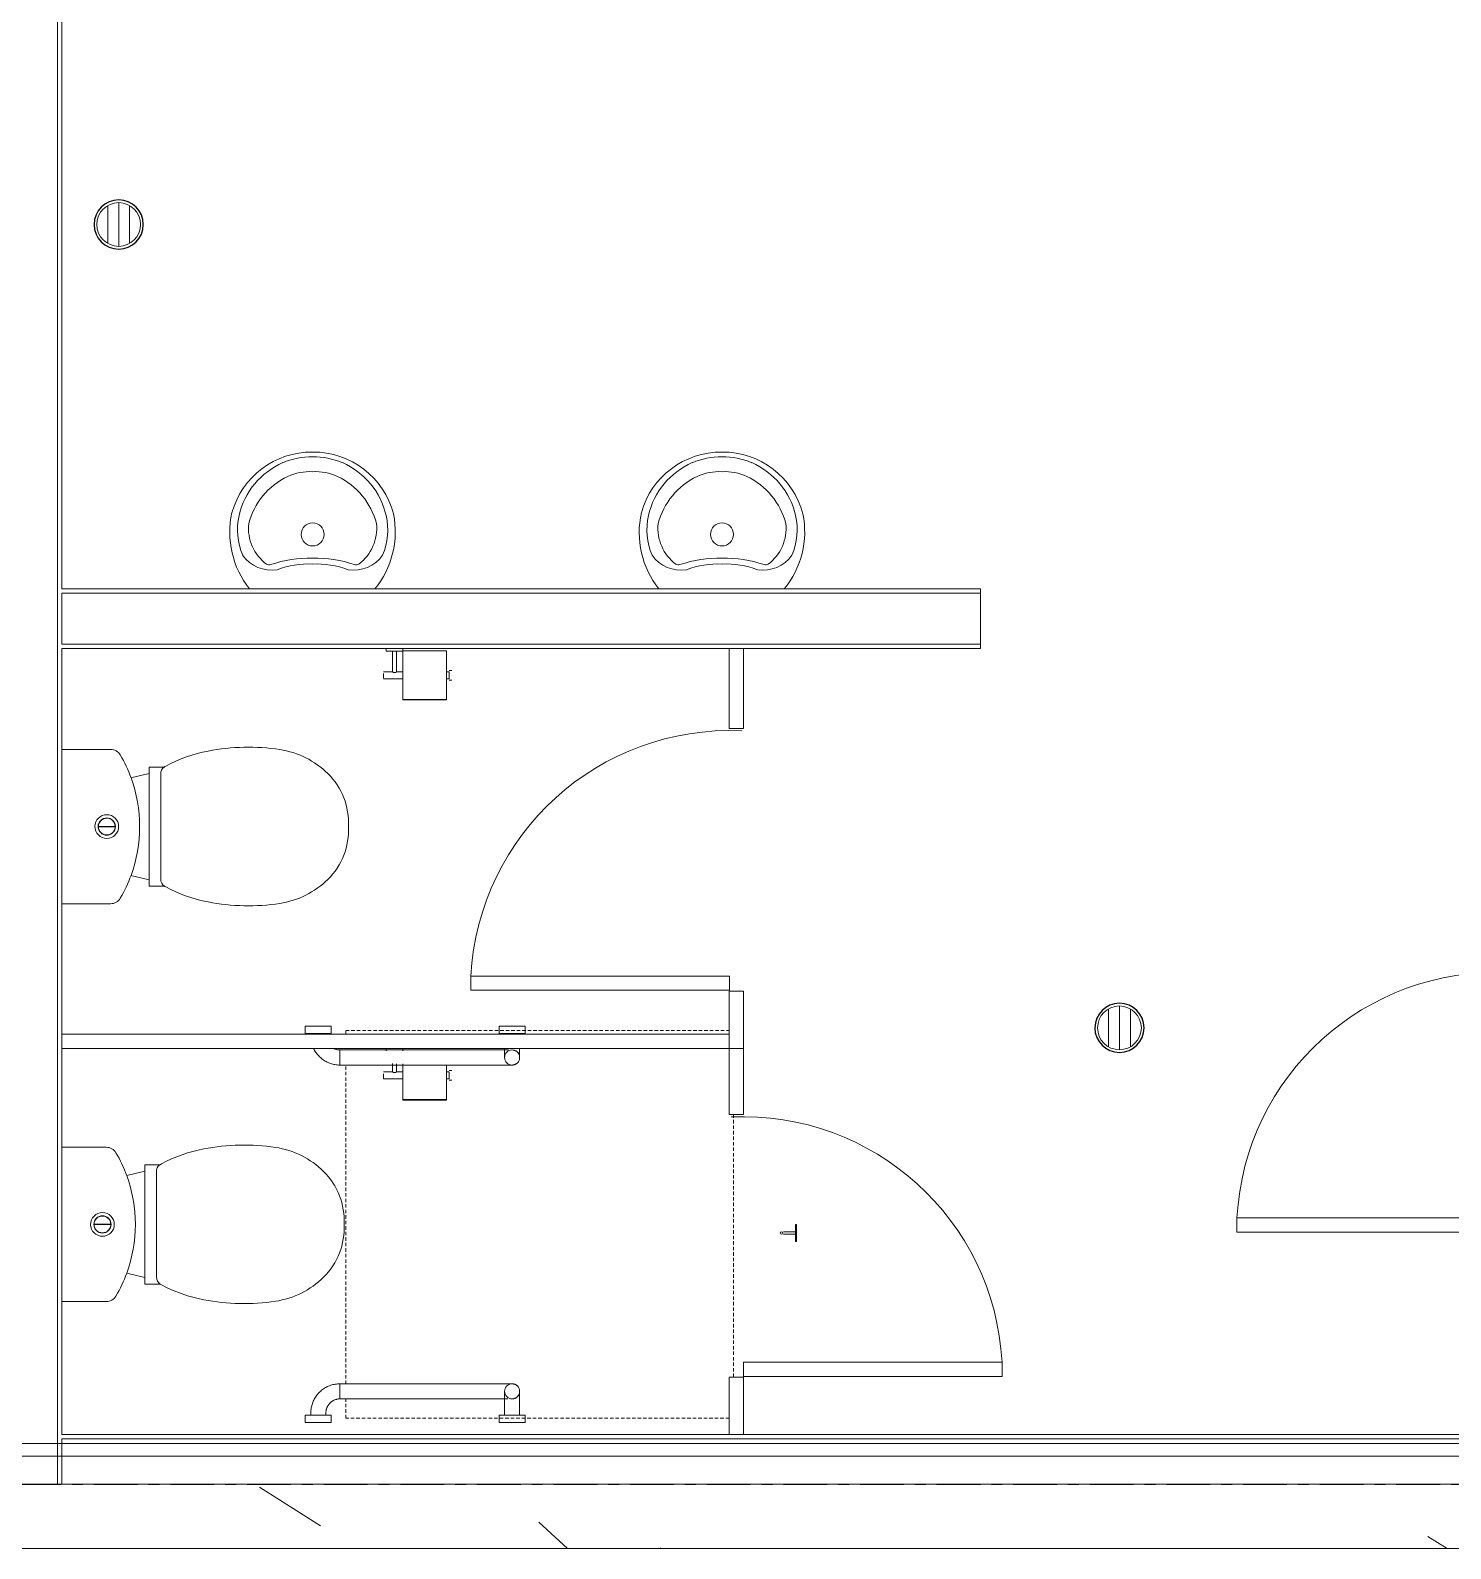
# Model space of a CAD drawing. Header units: millimetres. Extents: x -677815 to 406757, y -145898 to 39000.
# Drawn here: x 251845 to 255141, y -150 to 3375 of the extents above; entities that cross this region are included whole.
import ezdxf

# ---------------------------------------------------------------- set-up
doc = ezdxf.new("R2010")
doc.units = ezdxf.units.MM
doc.header["$LTSCALE"] = 8
doc.linetypes.add('Xref building Toll$0$_SBA Dash - Tight', pattern=[1.6, 1, -0.6])
doc.linetypes.add('Xref building Toll$0$Grid Line', pattern=[22.225, 12.7, -3.175, 3.175, -3.175])
for name, color, linetype, lineweight in [('Xref building Toll$0$A-FLOR', 8, 'Continuous', 25), ('Xref building Toll$0$A-GENM', 8, 'Continuous', 9), ('Xref building Toll$0$A-WALL', 8, 'Continuous', 9), ('Xref building Toll$0$A-WALL-PATT', 8, 'Continuous', 9), ('Xref building Toll$0$P-SANR-FIXT', 8, 'Continuous', 9), ('Xref building Toll$0$Q-SPCQ', 8, 'Continuous', 9), ('Xref building Toll$0$Q-SPCQ-HDLN', 8, 'Continuous', 9)]:
    doc.layers.add(name, color=color, linetype=linetype, lineweight=lineweight)
doc.layers.add('Xref building Toll$0$S-GRID', color=8, linetype='Continuous')

# ---------------------------------------------------------------- blocks, each defined once
blk = doc.blocks.new('Xref building Toll$0$Toll Grids')
at = {"layer": 'Xref building Toll$0$S-GRID', "linetype": 'Xref building Toll$0$Grid Line'}
blk.add_line((-9195.8, 0), (280997.7, 0), dxfattribs=at)
blk = doc.blocks.new('Xref building Toll$0$URI_Wall mounted 01 - Standard Caroma-940460-MASTER GROUND FLOOR')
at = {"layer": 'Xref building Toll$0$P-SANR-FIXT'}
blk.add_line((144.6, 0), (-146.6, 0), dxfattribs=at)
blk.add_circle((0, 126.5), 26.7, dxfattribs=at)
for centre, radius, start, end in [((-2, 125.5), 192.2, 89.4023, 164.4555), ((2, 125.5), 192.2, 14.6727, 90.5977), ((1.6, 131.2), 176.7, 113.616, 167.059), ((-4.6, 145.1), 161.4, 88.384, 113.616), ((4.6, 145.1), 161.4, 66.384, 91.616), ((-1.6, 131.2), 176.7, 12.941, 66.384), ((14.4, 108.9), 168.3, 115.387, 165.3165), ((-7, 154), 118.3, 86.613, 115.387), ((7, 154), 118.3, 64.613, 93.387), ((-14.4, 108.9), 168.3, 14.6835, 64.613), ((19.2, 131.2), 211.4, 167.4632, 218.3427), ((-24.9, 137.3), 149.5, 167.059, 203.2094), ((-44.1, 141.2), 104.8, 174.3219, 233.1895), ((44.1, 141.2), 104.8, 306.8105, 5.6781), ((-19.5, 133.3), 211.4, 320.9161, 11.1641), ((24.9, 137.3), 149.5, 336.7906, 12.941), ((-95.4, 125.6), 82, 215.2469, 279.0894), ((-5.4, -221), 292.4, 88.9365, 108.3685), ((5.4, -221), 292.4, 71.6315, 91.0635), ((95.4, 125.6), 82, 260.9106, 324.7531), ((-101.3, 67.8), 11.9, 242.2534, 288.3685), ((-8.9, -152.7), 210.6, 87.5705, 110.4295), ((8.9, -152.7), 210.6, 69.5705, 92.4295), ((101.3, 67.8), 11.9, 251.6315, 297.7466)]:
    blk.add_arc(centre, radius, start, end, dxfattribs=at)
blk = doc.blocks.new('Xref building Toll$0$TPT - Toilet Partition 02 - Standard-2309046-MASTER GROUND FLOOR')
at = {"layer": 'Xref building Toll$0$A-GENM'}
for p, q in [((-66.5, 1817.9), (-66.5, 269)), ((-33.5, 269), (-33.5, 1817.9)), ((-66.5, 269), (-33.5, 269)), ((66.5, 269), (-66.5, 269)), ((-66.5, 269), (-66.5, 236)), ((66.5, 236), (66.5, 269)), ((862.2, 269), (676.5, 269)), ((676.5, 269), (676.5, 236)), ((-66.5, 236), (66.5, 236)), ((676.5, 236), (862.2, 236))]:
    blk.add_line(p, q, dxfattribs=at)
blk = doc.blocks.new('Xref building Toll$0$Doors - Doors-704779-MASTER GROUND FLOOR')
at = {"layer": 'Xref building Toll$0$Q-SPCQ'}
for p, q in [((34.9, -868.8), (1.9, -868.8)), ((1.9, -868.8), (1.9, -1468.9)), ((34.9, -1468.9), (34.9, -868.8)), ((1.9, -1468.9), (34.9, -1468.9))]:
    blk.add_line(p, q, dxfattribs=at)
at = {"layer": 'Xref building Toll$0$Q-SPCQ-HDLN'}
blk.add_arc((2.4, -1470.4), 602.4, 357.412, 86.904, dxfattribs=at)
blk = doc.blocks.new('Xref building Toll$0$TOI_Suite - Standard-V8-MASTER GROUND FLOOR')
at = {"layer": 'Xref building Toll$0$P-SANR-FIXT'}
for p, q in [((-138.5, 203.2), (-138.5, 237.9)), ((121.5, 230.1), (-122.7, 230.1)), ((138.3, 239.2), (138.3, 203.2)), ((-123.9, 203.2), (-138.5, 203.2)), ((-113.6, 161.2), (-123.9, 203.2)), ((-123.9, 203.2), (123.1, 203.2)), ((123.1, 203.2), (112.9, 161.2)), ((138.3, 203.2), (123.1, 203.2)), ((-179.5, 2), (-179.5, 113.9)), ((-0.7, 105), (-0.7, 124.5)), ((0, 124.1), (0, 105)), ((178.8, 113.9), (178.8, 2.4)), ((-0.7, 85.8), (-0.7, 105)), ((0, 105), (0, 85.6))]:
    blk.add_line(p, q, dxfattribs=at)
for radius in [27.5, 20]:
    blk.add_circle((-0.4, 105), radius, dxfattribs=at)
for centre, radius, start, end in [((-7.8, 503.6), 162.6, 87.4587, 135.3159), ((6.6, 503.6), 162.6, 44.6841, 92.5413), ((19.2, 476.8), 200.6, 135.3159, 171.4717), ((-20.4, 476.8), 200.6, 8.5283, 44.6841), ((309.4, 433.3), 494, 171.4717, 190.8713), ((-310.5, 433.3), 494, 349.1287, 8.5283), ((165, 405.6), 347, 190.8713, 208.1696), ((-166.1, 405.6), 347, 331.8304, 349.1287), ((-102.6, 262.3), 43.4, 208.1696, 214.2857), ((-122.7, 250.1), 20, 217.8461, 270), ((121.5, 250.1), 20, 270, 326.9392), ((23.6, 304), 131.8, 330.5485, 331.8304), ((-0.4, -148.7), 330, 89.9993, 110.0763), ((-0.4, -148.7), 330, 69.9243, 89.9993), ((-0.4, -148.7), 330, 110.0763, 120.2609), ((-0.4, -148.7), 330, 59.7542, 69.9243), ((-153.5, 113.9), 26, 120.2609, 180), ((-0.4, 105), 19.5, 91.1546, 271.091), ((-0.4, 105), 19.5, 0, 91.1546), ((152.8, 113.9), 26, 0, 59.7542), ((-0.4, 105), 19.5, 271.091, 0), ((-177.5, 2), 1.98, 179.3775, 218.3266), ((176.8, 2), 1.98, 314.0793, 13.1965)]:
    blk.add_arc(centre, radius, start, end, dxfattribs=at)
blk = doc.blocks.new('Xref building Toll$0$TPT - Toilet Partition 02 - Standard-2309088-MASTER GROUND FLOOR')
at = {"layer": 'Xref building Toll$0$A-GENM'}
for p, q in [((66.5, -236), (-66.5, -236)), ((66.5, -269), (66.5, -236)), ((829.7, -236), (676.5, -236)), ((676.5, -236), (676.5, -269)), ((829.7, -269), (829.7, -236)), ((-66.5, -269), (66.5, -269)), ((676.5, -269), (829.7, -269))]:
    blk.add_line(p, q, dxfattribs=at)
blk = doc.blocks.new('Xref building Toll$0$Doors - Doors-744022-MASTER GROUND FLOOR')
at = {"layer": 'Xref building Toll$0$Q-SPCQ'}
for p, q in [((1.9, 1468.9), (34.9, 1468.9)), ((1.9, 868.8), (1.9, 1468.9)), ((34.9, 1468.9), (34.9, 868.8)), ((34.9, 868.8), (1.9, 868.8))]:
    blk.add_line(p, q, dxfattribs=at)
at = {"layer": 'Xref building Toll$0$Q-SPCQ-HDLN'}
blk.add_arc((2.4, 1470.4), 602.4, 273.096, 2.588, dxfattribs=at)
blk = doc.blocks.new('Xref building Toll$0$AS2890 - Ambulant Cubicle1 - Standard 2-V9-MASTER GROUND FLOOR')
at = {"layer": 'Xref building Toll$0$A-GENM'}
for p, q in [((-16.7, -339.7), (-33.5, -339.7)), ((-33.5, -399.7), (-33.5, -339.7)), ((-33.5, -339.7), (-33.5, -399.7)), ((-16.7, -399.7), (-16.7, -339.7)), ((-16.7, -339.7), (-16.7, -399.7)), ((886.5, -339.7), (869.6, -339.7)), ((869.6, -399.7), (869.6, -339.7)), ((869.6, -339.7), (869.6, -399.7)), ((886.5, -399.7), (886.5, -339.7)), ((886.5, -339.7), (886.5, -399.7)), ((-11, -352.5), (-16.7, -352.5)), ((-16.7, -387.5), (-16.7, -352.5)), ((-16.7, -352.5), (-16.7, -387.5)), ((-16.7, -387.5), (-11, -387.5)), ((869.6, -387.5), (869.6, -352.5)), ((869.6, -352.5), (869.6, -387.5)), ((-33.5, -399.7), (-16.7, -399.7)), ((56.5, -420), (21.5, -420)), ((21.5, -420), (21.5, -719.7)), ((21.5, -420), (39, -420)), ((39, -420), (56.5, -420)), ((56.5, -719.7), (56.5, -420)), ((831.5, -420), (796.5, -420)), ((796.5, -420), (796.5, -719.7)), ((796.5, -420), (814, -420)), ((814, -420), (831.5, -420)), ((831.5, -719.7), (831.5, -420)), ((869.6, -399.7), (886.5, -399.7)), ((-16.7, -789.7), (-33.5, -789.7)), ((-33.5, -849.7), (-33.5, -789.7)), ((-33.5, -789.7), (-33.5, -849.7)), ((-16.7, -849.7), (-16.7, -789.7)), ((-16.7, -789.7), (-16.7, -849.7)), ((-16, -802.2), (-16.7, -802.2)), ((869.6, -802.2), (869, -802.2)), ((886.5, -789.7), (869.6, -789.7)), ((869.6, -849.7), (869.6, -789.7)), ((869.6, -789.7), (869.6, -849.7)), ((886.5, -849.7), (886.5, -789.7)), ((886.5, -789.7), (886.5, -849.7)), ((-16.7, -819.7), (-16.7, -819.7)), ((-16.7, -819.7), (-16.7, -819.7)), ((-16.7, -837.2), (-16, -837.2)), ((21.5, -819.6), (21.5, -819.4)), ((21.5, -820.6), (21.5, -819.9)), ((868.4, -837.2), (869, -837.2)), ((869, -837.2), (869.6, -837.2)), ((869.6, -819.7), (869.6, -819.7)), ((869.6, -819.7), (869.6, -819.7)), ((-33.5, -849.7), (-16.7, -849.7)), ((869.6, -849.7), (886.5, -849.7)), ((386.5, -1477.7), (386.5, -1479.7)), ((426.5, -1477.7), (386.5, -1477.7)), ((386.5, -1477.7), (426.5, -1477.7)), ((426.5, -1479.7), (386.5, -1479.7)), ((386.5, -1479.7), (426.5, -1479.7)), ((403.5, -1449.7), (403.5, -1479.7)), ((406.5, -1479.7), (406.5, -1479.7)), ((406.5, -1479.7), (406.5, -1479.7)), ((409.5, -1479.7), (409.5, -1449.7)), ((426.5, -1479.7), (426.5, -1477.7))]:
    blk.add_line(p, q, dxfattribs=at)
at = {"layer": 'Xref building Toll$0$A-GENM', "linetype": 'Xref building Toll$0$_SBA Dash - Tight'}
for p, q in [((-23.5, -1323.7), (-23.5, -433.7)), ((-23.5, -433.7), (22.1, -433.7)), ((55.8, -433.7), (797.1, -433.7)), ((868, -433.7), (876.5, -433.7)), ((876.5, -433.7), (876.5, -1323.7)), ((681.8, -1333.7), (71.8, -1333.7))]:
    blk.add_line(p, q, dxfattribs=at)
at = {"layer": 'Xref building Toll$0$A-GENM', "flags": 128}
for points in [[(56.5, -420), (56.4, -417.3), (56.2, -414.6), (56, -411.9), (55.6, -409.3), (55.1, -406.6), (54.5, -404), (53.8, -401.4), (53, -398.8), (52.1, -396.2), (51.1, -393.7), (50, -391.3), (48.8, -388.9), (47.5, -386.5), (46.2, -384.2), (44.7, -381.9), (43.1, -379.7), (41.4, -377.6), (39.7, -375.5), (37.9, -373.5), (36, -371.6), (34, -369.8), (32, -368), (29.9, -366.3), (27.7, -364.7), (25.4, -363.2), (23.1, -361.8), (20.8, -360.5), (18.4, -359.3), (15.9, -358.1), (13.4, -357.1), (10.9, -356.2), (8.3, -355.4), (5.7, -354.6), (3.1, -354), (0.4, -353.5), (-2.2, -353.1), (-4.9, -352.8), (-7.6, -352.6), (-10.3, -352.5), (-11, -352.5)], [(-11, -387.5), (-9.7, -387.5), (-8.4, -387.6), (-7.1, -387.8), (-5.9, -387.9), (-4.6, -388.2), (-3.3, -388.5), (-2.1, -388.8), (-0.8, -389.2), (0.4, -389.6), (1.6, -390.1), (2.8, -390.6), (4, -391.2), (5.1, -391.8), (6.2, -392.5), (7.3, -393.2), (8.4, -394), (9.4, -394.8), (10.4, -395.6), (11.4, -396.5), (12.3, -397.4), (13.2, -398.3), (14, -399.3), (14.8, -400.3), (15.6, -401.4), (16.3, -402.5), (17, -403.6), (17.6, -404.7), (18.2, -405.9), (18.8, -407), (19.3, -408.2), (19.7, -409.5), (20.1, -410.7), (20.4, -412), (20.7, -413.2), (21, -414.5), (21.2, -415.8), (21.3, -417.1), (21.4, -418.4), (21.5, -419.7), (21.5, -420)], [(835.2, -359), (832.8, -360.1), (830.4, -361.4), (828.1, -362.8), (825.8, -364.3), (823.7, -365.9), (821.5, -367.5), (819.5, -369.3), (817.5, -371.1), (815.5, -373), (813.7, -375), (811.9, -377), (810.3, -379.1), (808.7, -381.3), (807.2, -383.6), (805.7, -385.9), (804.4, -388.2), (803.2, -390.6), (802.1, -393.1), (801, -395.6), (800.1, -398.1), (799.3, -400.7), (798.6, -403.3), (798, -405.9), (797.4, -408.5), (797, -411.2), (796.7, -413.9), (796.5, -416.6), (796.5, -419.3), (796.5, -420)], [(831.5, -420), (831.5, -418.7), (831.6, -417.4), (831.7, -416.1), (831.9, -414.8), (832.1, -413.6), (832.4, -412.3), (832.7, -411), (833.1, -409.8), (833.5, -408.6), (834, -407.4), (834.6, -406.2), (835.1, -405)], [(21.5, -810.1), (21.5, -808.4), (21.5, -806.5), (21.5, -804.4), (21.5, -802.2), (21.5, -799.9), (21.5, -797.4), (21.5, -794.9), (21.5, -792.2), (21.5, -789.3), (21.5, -786.4), (21.5, -783.4), (21.5, -780.3), (21.5, -777), (21.5, -773.7), (21.5, -770.3), (21.5, -766.8), (21.5, -763.2), (21.5, -759.6), (21.5, -755.9), (21.5, -752.2), (21.5, -748.3), (21.5, -744.5), (21.5, -740.6), (21.5, -736.7), (21.5, -732.7), (21.5, -728.7), (21.5, -724.7), (21.5, -720.8), (21.5, -719.7)], [(56.5, -719.7), (56.5, -723.7), (56.5, -727.7), (56.5, -731.6), (56.5, -735.6), (56.5, -739.5), (56.5, -743.4), (56.5, -747.3), (56.5, -751.1), (56.5, -754.9), (56.5, -758.6), (56.5, -762.3), (56.5, -765.8), (56.5, -769.4), (56.5, -772.8), (56.5, -776.1), (56.5, -779.4), (56.5, -782.6), (56.5, -785.6), (56.5, -788.6), (56.5, -791.4), (56.5, -794.1), (56.5, -796.7), (56.5, -799.2), (56.5, -801.6), (56.5, -803.8), (56.5, -805.9), (56.5, -807.9), (56.5, -809.7), (56.5, -811.4), (56.5, -812.9), (56.5, -814.3), (56.5, -815.5), (56.5, -816.5), (56.5, -817.5), (56.5, -818.2), (56.5, -818.8), (56.5, -819.3), (56.5, -819.5), (56.5, -819.7)], [(796.5, -819.7), (796.5, -819.6), (796.5, -819.4), (796.5, -819), (796.5, -818.4), (796.5, -817.7), (796.5, -816.8), (796.5, -815.8), (796.5, -814.6), (796.5, -813.3), (796.5, -811.8), (796.5, -810.1), (796.5, -808.4), (796.5, -806.5), (796.5, -804.4), (796.5, -802.2), (796.5, -799.9), (796.5, -797.4), (796.5, -794.9), (796.5, -792.2), (796.5, -789.3), (796.5, -786.4), (796.5, -783.4), (796.5, -780.3), (796.5, -777), (796.5, -773.7), (796.5, -770.3), (796.5, -766.8), (796.5, -763.2), (796.5, -759.6), (796.5, -755.9), (796.5, -752.2), (796.5, -748.3), (796.5, -744.5), (796.5, -740.6), (796.5, -736.7), (796.5, -732.7), (796.5, -728.7), (796.5, -724.7), (796.5, -720.8), (796.5, -719.7)], [(831.5, -719.7), (831.5, -723.7), (831.5, -727.7), (831.5, -731.6), (831.5, -735.6), (831.5, -739.5), (831.5, -743.4), (831.5, -747.3), (831.5, -751.1), (831.5, -754.9), (831.5, -758.6), (831.5, -762.3), (831.5, -765.8), (831.5, -769.4), (831.5, -772.8), (831.5, -776.1), (831.5, -779.4), (831.5, -782.6), (831.5, -785.6), (831.5, -788.6), (831.5, -791.4), (831.5, -794.1), (831.5, -796.7), (831.5, -799.2), (831.5, -801.6), (831.5, -803.8), (831.5, -805.9), (831.5, -807.9), (831.5, -809.7), (831.5, -811.4)], [(39, -802.2), (38.9, -802.2), (38.8, -802.2), (38.6, -802.2), (38.3, -802.2), (37.9, -802.2), (37.4, -802.2), (36.8, -802.2), (36.2, -802.2), (35.4, -802.2), (34.6, -802.2), (33.7, -802.2), (32.7, -802.2), (31.7, -802.2), (30.6, -802.2), (29.4, -802.2), (28.1, -802.2), (26.7, -802.2), (25.3, -802.2), (23.8, -802.2), (22.3, -802.2), (20.7, -802.2), (19, -802.2), (17.3, -802.2), (15.5, -802.2), (13.7, -802.2), (11.8, -802.2), (9.9, -802.2), (7.9, -802.2), (5.9, -802.2), (3.9, -802.2), (1.8, -802.2), (-0.3, -802.2), (-2.4, -802.2), (-4.5, -802.2), (-6.7, -802.2), (-8.9, -802.2), (-11.1, -802.2), (-13.2, -802.2), (-15.4, -802.2), (-16, -802.2)], [(834.4, -802.2), (832.7, -802.2), (831.1, -802.2), (829.5, -802.2), (828, -802.2), (826.6, -802.2), (825.2, -802.2), (823.9, -802.2), (822.7, -802.2), (821.5, -802.2), (820.5, -802.2), (819.5, -802.2), (818.5, -802.2), (817.7, -802.2), (816.9, -802.2), (816.3, -802.2), (815.7, -802.2), (815.2, -802.2), (814.8, -802.2), (814.4, -802.2), (814.2, -802.2), (814, -802.2), (814, -802.2)], [(-16, -837.2), (-13.8, -837.2), (-11.6, -837.2), (-9.5, -837.2), (-7.3, -837.2), (-5.1, -837.2), (-3, -837.2), (-0.8, -837.2), (1.3, -837.2), (3.3, -837.2), (5.4, -837.2), (7.4, -837.2), (9.4, -837.2), (11.3, -837.2), (13.2, -837.2), (15, -837.2), (16.8, -837.2), (18.5, -837.2), (20.2, -837.2), (21.9, -837.2), (23.4, -837.2), (24.9, -837.2), (26.4, -837.2), (27.7, -837.2), (29, -837.2), (30.2, -837.2), (31.4, -837.2), (32.5, -837.2), (33.5, -837.2), (34.4, -837.2), (35.2, -837.2), (36, -837.2), (36.7, -837.2), (37.2, -837.2), (37.7, -837.2), (38.2, -837.2), (38.5, -837.2), (38.7, -837.2), (38.9, -837.2), (39, -837.2)], [(31.5, -835.5), (30.9, -835.2), (30.3, -834.9), (29.7, -834.5), (29.1, -834.1), (28.5, -833.7), (28, -833.3), (27.4, -832.8), (26.9, -832.4), (26.4, -831.9), (25.9, -831.4), (25.5, -830.8), (25, -830.3), (24.6, -829.7), (24.2, -829.1), (23.9, -828.5), (23.5, -827.9), (23.2, -827.3), (22.9, -826.7), (22.7, -826), (22.4, -825.4), (22.2, -824.7), (22, -824), (21.8, -823.3), (21.7, -822.6)], [(37.6, -837.1), (36.9, -837), (36.2, -836.9), (35.5, -836.8), (34.8, -836.7)], [(56.5, -819.7), (56.4, -820.4), (56.4, -821.1), (56.3, -821.8), (56.2, -822.5), (56.1, -823.1), (56, -823.8), (55.8, -824.5), (55.6, -825.2), (55.3, -825.8), (55.1, -826.5), (54.8, -827.1), (54.5, -827.8), (54.1, -828.4), (53.8, -829), (53.4, -829.6), (53, -830.1), (52.6, -830.7), (52.1, -831.2), (51.6, -831.7), (51.2, -832.2), (50.6, -832.7), (50.1, -833.2)], [(803, -833.3), (802.4, -832.8), (801.9, -832.4), (801.4, -831.9), (800.9, -831.4), (800.5, -830.8), (800, -830.3), (799.6, -829.7), (799.2, -829.1), (798.9, -828.5), (798.5, -827.9), (798.2, -827.3), (797.9, -826.7), (797.7, -826), (797.4, -825.4), (797.2, -824.7), (797, -824), (796.8, -823.3), (796.7, -822.6), (796.6, -822), (796.5, -821.3), (796.5, -820.6), (796.5, -819.9), (796.5, -819.7)], [(814, -837.2), (814, -837.2), (814.1, -837.2), (814.4, -837.2), (814.7, -837.2), (815.1, -837.2), (815.5, -837.2), (816.1, -837.2), (816.8, -837.2), (817.5, -837.2), (818.3, -837.2), (819.2, -837.2), (820.2, -837.2), (821.2, -837.2), (822.4, -837.2), (823.6, -837.2), (824.8, -837.2), (826.2, -837.2), (827.6, -837.2), (829.1, -837.2), (830.6, -837.2), (832.3, -837.2), (833.9, -837.2), (835.6, -837.2)], [(831.2, -822.5), (831.1, -823.1), (831, -823.8), (830.8, -824.5), (830.6, -825.2), (830.3, -825.8), (830.1, -826.5), (829.8, -827.1), (829.5, -827.8), (829.1, -828.4), (828.8, -829), (828.4, -829.6), (828, -830.1), (827.6, -830.7), (827.1, -831.2), (826.6, -831.7), (826.2, -832.2), (825.6, -832.7), (825.1, -833.2), (824.6, -833.6), (824, -834), (823.4, -834.4), (822.8, -834.8), (822.2, -835.1), (821.6, -835.4), (820.9, -835.7)], [(831.5, -819.3), (831.5, -819.5), (831.5, -819.7)]]:
    blk.add_lwpolyline(points, dxfattribs=at)
at = {"layer": 'Xref building Toll$0$A-GENM'}
for centre, radius, start, end in [((39, -819.7), 17.5, 0, 180), ((39, -819.7), 17.5, 90, 270), ((39, -819.7), 17.5, 270, 90), ((814, -819.7), 17.5, 0, 180), ((814, -819.7), 17.5, 90, 270), ((814, -819.7), 17.5, 270, 90), ((39, -819.7), 17.5, 180, 360), ((814, -819.7), 17.5, 180, 0), ((406.5, -1444.7), 3, 90, 270), ((406.5, -1444.7), 3, 270, 90)]:
    blk.add_arc(centre, radius, start, end, dxfattribs=at)
at = {"layer": 'Xref building Toll$0$P-SANR-FIXT'}
for p, q in [((247.3, 122.1), (247.3, 225.3)), ((605.6, 225.3), (605.6, 122.1)), ((426.1, 131), (426.1, 150.4)), ((426.9, 150.2), (426.9, 131)), ((426.1, 111.8), (426.1, 131)), ((426.9, 131), (426.9, 111.5)), ((303, 32.8), (313.2, 74.7)), ((539.7, 74.7), (550, 32.8)), ((287.8, 32.8), (303, 32.8)), ((287.8, -3.3), (287.8, 32.8)), ((550, 32.8), (303, 32.8)), ((304.6, 5.8), (548.8, 5.8)), ((550, 32.8), (564.6, 32.8)), ((564.6, 32.8), (564.6, -1.9))]:
    blk.add_line(p, q, dxfattribs=at)
for radius in [27.5, 20]:
    blk.add_circle((426.5, 131), radius, dxfattribs=at)
for centre, radius, start, end in [((426.5, 131), 19.5, 91.091, 180), ((426.5, 131), 19.5, 271.1546, 91.091), ((273.3, 122.1), 26, 180, 239.7542), ((426.5, 131), 19.5, 180, 271.1546), ((579.6, 122.1), 26, 300.2609, 0), ((426.5, 384.7), 330, 239.7542, 249.9243), ((426.5, 384.7), 330, 249.9243, 269.9993), ((426.5, 384.7), 330, 269.9993, 290.0763), ((426.5, 384.7), 330, 290.0763, 300.2609), ((304.6, -14.2), 20, 90, 146.9392), ((548.8, -14.1), 20, 37.8461, 90), ((592.2, -169.6), 347, 151.8304, 169.1287), ((402.5, -68), 131.8, 150.5485, 151.8304), ((528.7, -26.3), 43.4, 28.1696, 34.2857), ((261.1, -169.6), 347, 10.8713, 28.1696), ((736.6, -197.4), 494, 169.1287, 188.5283), ((116.7, -197.4), 494, 351.4717, 10.8713), ((446.5, -240.9), 200.6, 188.5283, 224.6841), ((406.9, -240.9), 200.6, 315.3159, 351.4717), ((419.5, -267.6), 162.6, 224.6841, 272.5413), ((433.9, -267.6), 162.6, 267.4587, 315.3159)]:
    blk.add_arc(centre, radius, start, end, dxfattribs=at)
blk = doc.blocks.new('Xref building Toll$0$Toilet_paper_holder_15507 - Toilet_paper_holder_15507-V20-MASTER GROUND FLOOR')
at = {"layer": 'Xref building Toll$0$A-GENM'}
for p, q in [((263995.9, 142280.5), (263995.9, 142274.1)), ((264034, 142274.1), (263995.9, 142274.1)), ((263995.9, 142274.1), (264034, 142274.1)), ((264010.2, 142274.1), (264010.2, 142225.7)), ((264019.8, 142274.1), (264010.2, 142274.1)), ((264010.2, 142274.1), (264019.8, 142274.1)), ((264019.8, 142225.7), (264019.8, 142274.1)), ((264034, 142274.1), (264034, 142280.5)), ((264135.6, 142274.9), (264034, 142274.9)), ((264034, 142217.8), (264034, 142274.9)), ((264135.6, 142274.9), (264135.6, 142217.8)), ((264010.2, 142225.7), (263989.6, 142225.7)), ((263989.6, 142217.8), (263989.6, 142221.8)), ((264034, 142225.7), (264019.8, 142225.7)), ((264142, 142225.7), (264135.6, 142225.7)), ((264148.3, 142228.9), (264142, 142228.9)), ((264142, 142217.8), (264142, 142225.6)), ((264142, 142224.7), (264142, 142217.8)), ((263989.6, 142210.9), (263989.6, 142217.8)), ((263989.6, 142209.8), (264034, 142209.8)), ((264034, 142161.4), (264034, 142217.8)), ((264135.6, 142217.8), (264135.6, 142161.4)), ((264135.6, 142209.8), (264142, 142209.8)), ((264142, 142209.9), (264142, 142217.8)), ((264142, 142217.8), (264142, 142210.9)), ((264142, 142206.7), (264148.3, 142206.7)), ((264148.3, 142217.8), (264148.3, 142217.8)), ((264148.3, 142217.8), (264148.3, 142217.8)), ((264034, 142162.1), (264034, 142160.6)), ((264034, 142160.6), (264034, 142161.4)), ((264135.6, 142161.4), (264034, 142161.4)), ((264135.6, 142161.4), (264034, 142161.4)), ((264034, 142160.6), (264135.6, 142160.6)), ((264135.6, 142160.6), (264135.6, 142162.1)), ((264135.6, 142161.4), (264135.6, 142160.6))]:
    blk.add_line(p, q, dxfattribs=at)
for points, knots in [([(264010.2, 142225.7), (264010.2, 142225.7), (264010.3, 142225.7), (264010.4, 142225.6), (264010.5, 142225.6), (264010.7, 142225.5), (264010.9, 142225.4), (264011.1, 142225.2), (264011.2, 142225.2), (264011.4, 142225.1), (264011.5, 142225), (264011.7, 142225), (264011.9, 142224.8), (264012.2, 142224.7), (264012.4, 142224.6), (264012.6, 142224.6), (264012.8, 142224.5), (264013, 142224.4), (264013.3, 142224.3), (264013.7, 142224.3), (264014.1, 142224.2), (264014.6, 142224.2), (264015, 142224.1), (264015.4, 142224.2), (264015.8, 142224.2), (264016.2, 142224.3), (264016.6, 142224.3), (264017, 142224.4), (264017.2, 142224.5), (264017.4, 142224.6), (264017.6, 142224.6), (264017.8, 142224.7), (264018.1, 142224.8), (264018.3, 142225), (264018.5, 142225), (264018.6, 142225.1), (264018.8, 142225.2), (264018.9, 142225.2), (264019.1, 142225.4), (264019.3, 142225.5), (264019.5, 142225.6), (264019.6, 142225.6), (264019.7, 142225.7), (264019.8, 142225.7), (264019.8, 142225.7)], [0, 0, 0, 0, 0.055556, 0.083333, 0.111111, 0.138889, 0.166667, 0.194444, 0.208333, 0.222222, 0.236111, 0.25, 0.277778, 0.305556, 0.319444, 0.333333, 0.347222, 0.361111, 0.388889, 0.416667, 0.444444, 0.472222, 0.5, 0.527778, 0.555556, 0.583333, 0.611111, 0.638889, 0.652778, 0.666667, 0.680556, 0.694444, 0.722222, 0.75, 0.763889, 0.777778, 0.791667, 0.805556, 0.833333, 0.861111, 0.888889, 0.916667, 0.944444, 1, 1, 1, 1]), ([(264014.1, 142224.2), (264014, 142224.2), (264013.7, 142224.3), (264013.3, 142224.3), (264013, 142224.4), (264012.8, 142224.5), (264012.6, 142224.6), (264012.4, 142224.6), (264012.2, 142224.7), (264011.9, 142224.8), (264011.7, 142225), (264011.5, 142225), (264011.4, 142225.1), (264011.2, 142225.2), (264011.1, 142225.2), (264010.9, 142225.4), (264010.7, 142225.5), (264010.5, 142225.6), (264010.4, 142225.6), (264010.3, 142225.7), (264010.2, 142225.7), (264010.2, 142225.7)], [0.5555556, 0.5555556, 0.5555556, 0.5555556, 0.5833333, 0.6111111, 0.6388889, 0.6527778, 0.6666667, 0.6805556, 0.6944444, 0.7222222, 0.75, 0.7638889, 0.7777778, 0.7916667, 0.8055556, 0.8333333, 0.8611111, 0.8888889, 0.9166667, 0.9444444, 1, 1, 1, 1]), ([(264019.8, 142225.7), (264019.8, 142225.7), (264019.7, 142225.7), (264019.6, 142225.6), (264019.5, 142225.6), (264019.3, 142225.5), (264019.1, 142225.4), (264018.9, 142225.2), (264018.8, 142225.2), (264018.6, 142225.1), (264018.5, 142225), (264018.3, 142225), (264018.1, 142224.8), (264017.8, 142224.7), (264017.6, 142224.6), (264017.4, 142224.6), (264017.2, 142224.5), (264017, 142224.4), (264016.6, 142224.3), (264016.2, 142224.3), (264016, 142224.2), (264015.8, 142224.2)], [0, 0, 0, 0, 0.0555556, 0.0833333, 0.1111111, 0.1388889, 0.1666667, 0.1944444, 0.2083333, 0.2222222, 0.2361111, 0.25, 0.2777778, 0.3055556, 0.3194444, 0.3333333, 0.3472222, 0.3611111, 0.3888889, 0.4166667, 0.4444444, 0.4444444, 0.4444444, 0.4444444])]:
    blk.add_open_spline(points, degree=3, knots=knots, dxfattribs=at)
blk = doc.blocks.new('Xref building Toll$0$Toilet_paper_holder_15507 - Toilet_paper_holder_15507-V21-MASTER GROUND FLOOR')
at = {"layer": 'Xref building Toll$0$A-GENM'}
for p, q in [((260670.9, 141023.7), (260670.9, 141017.8)), ((260709, 141017.8), (260709, 141023.7)), ((260685.2, 140988.6), (260685.2, 140969)), ((260685.2, 140969), (260664.6, 140969)), ((260664.6, 140961), (260664.6, 140965)), ((260664.6, 140954.1), (260664.6, 140961)), ((260664.6, 140953.1), (260709, 140953.1)), ((260694.8, 140969), (260694.8, 140987.5)), ((260709, 140969), (260694.8, 140969)), ((260709, 140961), (260709, 140987.6)), ((260709, 140904.7), (260709, 140961)), ((260810.6, 140985.9), (260810.6, 140961)), ((260817, 140969), (260810.6, 140969)), ((260810.6, 140961), (260810.6, 140904.7)), ((260810.6, 140953.1), (260817, 140953.1)), ((260823.3, 140972.1), (260817, 140972.1)), ((260817, 140961), (260817, 140968.9)), ((260817, 140967.9), (260817, 140961)), ((260817, 140953.2), (260817, 140961)), ((260817, 140961), (260817, 140954.1)), ((260823.3, 140961), (260823.3, 140961)), ((260823.3, 140961), (260823.3, 140961)), ((260817, 140949.9), (260823.3, 140949.9)), ((260709, 140905.3), (260709, 140903.9)), ((260709, 140903.9), (260709, 140904.7)), ((260810.6, 140904.7), (260709, 140904.7)), ((260810.6, 140904.7), (260709, 140904.7)), ((260709, 140903.9), (260810.6, 140903.9)), ((260810.6, 140903.9), (260810.6, 140905.3)), ((260810.6, 140904.7), (260810.6, 140903.9))]:
    blk.add_line(p, q, dxfattribs=at)
for points, knots in [([(260685.2, 140969), (260685.2, 140968.9), (260685.3, 140968.9), (260685.4, 140968.9), (260685.5, 140968.8), (260685.7, 140968.7), (260685.9, 140968.6), (260686.1, 140968.5), (260686.2, 140968.4), (260686.4, 140968.3), (260686.5, 140968.3), (260686.7, 140968.2), (260686.9, 140968.1), (260687.2, 140968), (260687.4, 140967.9), (260687.6, 140967.8), (260687.8, 140967.7), (260688, 140967.7), (260688.3, 140967.6), (260688.7, 140967.5), (260689.1, 140967.4), (260689.6, 140967.4), (260690, 140967.4), (260690.4, 140967.4), (260690.8, 140967.4), (260691.2, 140967.5), (260691.6, 140967.6), (260692, 140967.7), (260692.2, 140967.7), (260692.4, 140967.8), (260692.6, 140967.9), (260692.8, 140968), (260693.1, 140968.1), (260693.3, 140968.2), (260693.5, 140968.3), (260693.6, 140968.3), (260693.8, 140968.4), (260693.9, 140968.5), (260694.1, 140968.6), (260694.3, 140968.7), (260694.5, 140968.8), (260694.6, 140968.9), (260694.7, 140968.9), (260694.8, 140968.9), (260694.8, 140969)], [0, 0, 0, 0, 0.055556, 0.083333, 0.111111, 0.138889, 0.166667, 0.194444, 0.208333, 0.222222, 0.236111, 0.25, 0.277778, 0.305556, 0.319444, 0.333333, 0.347222, 0.361111, 0.388889, 0.416667, 0.444444, 0.472222, 0.5, 0.527778, 0.555556, 0.583333, 0.611111, 0.638889, 0.652778, 0.666667, 0.680556, 0.694444, 0.722222, 0.75, 0.763889, 0.777778, 0.791667, 0.805556, 0.833333, 0.861111, 0.888889, 0.916667, 0.944444, 1, 1, 1, 1]), ([(260689.1, 140967.4), (260689, 140967.4), (260688.7, 140967.5), (260688.3, 140967.6), (260688, 140967.7), (260687.8, 140967.7), (260687.6, 140967.8), (260687.4, 140967.9), (260687.2, 140968), (260686.9, 140968.1), (260686.7, 140968.2), (260686.5, 140968.3), (260686.4, 140968.3), (260686.2, 140968.4), (260686.1, 140968.5), (260685.9, 140968.6), (260685.7, 140968.7), (260685.5, 140968.8), (260685.4, 140968.9), (260685.3, 140968.9), (260685.2, 140968.9), (260685.2, 140969)], [0.5555556, 0.5555556, 0.5555556, 0.5555556, 0.5833333, 0.6111111, 0.6388889, 0.6527778, 0.6666667, 0.6805556, 0.6944444, 0.7222222, 0.75, 0.7638889, 0.7777778, 0.7916667, 0.8055556, 0.8333333, 0.8611111, 0.8888889, 0.9166667, 0.9444444, 1, 1, 1, 1]), ([(260694.8, 140969), (260694.8, 140968.9), (260694.7, 140968.9), (260694.6, 140968.9), (260694.5, 140968.8), (260694.3, 140968.7), (260694.1, 140968.6), (260693.9, 140968.5), (260693.8, 140968.4), (260693.6, 140968.3), (260693.5, 140968.3), (260693.3, 140968.2), (260693.1, 140968.1), (260692.8, 140968), (260692.6, 140967.9), (260692.4, 140967.8), (260692.2, 140967.7), (260692, 140967.7), (260691.6, 140967.6), (260691.2, 140967.5), (260691, 140967.4), (260690.8, 140967.4)], [0, 0, 0, 0, 0.0555556, 0.0833333, 0.1111111, 0.1388889, 0.1666667, 0.1944444, 0.2083333, 0.2222222, 0.2361111, 0.25, 0.2777778, 0.3055556, 0.3194444, 0.3333333, 0.3472222, 0.3611111, 0.3888889, 0.4166667, 0.4444444, 0.4444444, 0.4444444, 0.4444444])]:
    blk.add_open_spline(points, degree=3, knots=knots, dxfattribs=at)
blk = doc.blocks.new('Xref building Toll$0$Floor_Drain_-_Small_3955 - 4_ Diameter-2174406-MASTER GROUND FLOOR')
at = {"layer": 'Xref building Toll$0$P-SANR-FIXT'}
for p, q in [((-25.4, 44), (-25.4, -44)), ((0, 50.8), (0, -50.8)), ((25.4, 44), (25.4, -44))]:
    blk.add_line(p, q, dxfattribs=at)
for start, end in [(360, 180), (180, 360)]:
    blk.add_arc((0, 0), 50.8, start, end, dxfattribs=at)
blk = doc.blocks.new('Xref building Toll$0$building block 28092016')
at = {"layer": 'Xref building Toll$0$A-WALL-PATT', "lineweight": 9}
h = blk.add_hatch(dxfattribs=at)
h.set_pattern_fill('FP_1', color=256, style=0, pattern_type=2)
h.set_pattern_definition([(50, (714549.7, -811512), (3643.682, -318.78), [381, -4191]), (355, (714549.7, -811512), (-704.856, 3821.136), [304.8, -3352.8]), (100.451, (714853.3, -811538.5), (2938.852, 3502.332), [323.8, -3561.8]), (46.184, (714549.7, -810496), (5421.58, -840.856), [571.5, -6286.5]), (96.636, (715001.5, -810566), (4748.05, 4948.55), [485.7, -5342.7]), (351.184, (714549.7, -810496), (4748.1, 4948.51), [457.2, -5029.2]), (21, (715057.7, -810750), (3032.288, -2045.304), [381, -4191]), (326, (715057.7, -810750), (1236.04, 3683.76), [304.8, -3352.8]), (71.451, (715310.3, -810920.4), (4268.343, 1638.425), [323.8, -3561.8]), (37.5, (714549.7, -811512), (61.772, 1691.101), [167.64, -3144.52, 167.64, -3235.96, -3365.5]), (37.5, (714549.7, -811512), (61.772, 1691.101), [-6715.76, 167.64, -3197.86]), (7.5, (714549.7, -811512), (1336.393, 2003.611), [167.64, -1772.92, 167.64, -3068.32, -1282.7]), (7.5, (714549.7, -811512), (1336.393, 2003.611), [-5176.52, 167.64, -1115.06]), (327.5, (713416.8, -811512), (2711.818, -114.5786), [167.64, -1102.36, 167.64, -3794.76, -5257.8]), (327.5, (713416.8, -811512), (2711.818, -114.5786), [-5232.4, 167.64, -5090.16]), (317.5, (712908.8, -811512), (2962.586, 508.533), [167.64, -1483.36, 167.64, -2463.8, -3733.8]), (317.5, (712908.8, -811512), (2962.586, 508.533), [-4282.44, 167.64, -3566.16])])
h.paths.add_polyline_path([(992549.6, -671649.5), (992549.6, -671499.5), (943064.6, -671499.5), (943064.6, -671649.5), (992399.6, -671649.5)], flags=0)
at = {"layer": 'Xref building Toll$0$A-FLOR'}
for centre, radius, start, end in [((974599.6, -668575.5), 57.1, 0, 180), ((974599.6, -668575.5), 57.1, 180, 0), ((976922.1, -670440.5), 57.1, 0, 180), ((976922.1, -670440.5), 57.2, 180, 0)]:
    blk.add_arc(centre, radius, start, end, dxfattribs=at)
at = {"layer": 'Xref building Toll$0$A-WALL'}
for p, q in [((974457.6, -671499.5), (974457.6, -664512)), ((974467.6, -669431.5), (976599.7, -669431.5)), ((974467.6, -669431.5), (974467.6, -669549.5)), ((974467.6, -669549.5), (976599.7, -669549.5)), ((974467.6, -671394.5), (982001.6, -671394.5)), ((974467.6, -671394.5), (974467.6, -671499.5)), ((982119.6, -671499.5), (974339.6, -671499.5))]:
    blk.add_line(p, q, dxfattribs=at)
at = {"layer": 'Xref building Toll$0$A-WALL', "lineweight": 18}
for p, q in [((974467.6, -669421.5), (974467.6, -667743.5)), ((976599.7, -669421.5), (974467.6, -669421.5)), ((976599.7, -669559.5), (976599.7, -669421.5)), ((974467.6, -671384.5), (974467.6, -669559.5)), ((974467.6, -669559.5), (976599.7, -669559.5)), ((992643.6, -671405.5), (929492.1, -671405.5)), ((977794.7, -671384.5), (974467.6, -671384.5)), ((929492.1, -671434.5), (992614.6, -671434.5)), ((973732.6, -671649.5), (983442.6, -671649.5))]:
    blk.add_line(p, q, dxfattribs=at)
at = {"layer": 'Xref building Toll$0$A-GENM', "rotation": 90}
for name, p in [('Xref building Toll$0$TPT - Toilet Partition 02 - Standard-2309046-MASTER GROUND FLOOR', (976285.6, -670421.7)), ('Xref building Toll$0$AS2890 - Ambulant Cubicle1 - Standard 2-V9-MASTER GROUND FLOOR', (974692.9, -671323.3)), ('Xref building Toll$0$TPT - Toilet Partition 02 - Standard-2309088-MASTER GROUND FLOOR', (975780.6, -671317.9))]:
    blk.add_blockref(name, p, dxfattribs=at)
at = {"layer": 'Xref building Toll$0$A-GENM'}
for name, p in [('Xref building Toll$0$Toilet_paper_holder_15507 - Toilet_paper_holder_15507-V20-MASTER GROUND FLOOR', (711224.7, -811839.9)), ('Xref building Toll$0$Toilet_paper_holder_15507 - Toilet_paper_holder_15507-V21-MASTER GROUND FLOOR', (714549.7, -811511.9))]:
    blk.add_blockref(name, p, dxfattribs=at)
at = {"layer": 'Xref building Toll$0$P-SANR-FIXT'}
for name, p in [('Xref building Toll$0$Floor_Drain_-_Small_3955 - 4_ Diameter-2174406-MASTER GROUND FLOOR', (974599.6, -668575.5)), ('Xref building Toll$0$URI_Wall mounted 01 - Standard Caroma-940460-MASTER GROUND FLOOR', (975049.6, -669421.5)), ('Xref building Toll$0$URI_Wall mounted 01 - Standard Caroma-940460-MASTER GROUND FLOOR', (975999.7, -669421.5)), ('Xref building Toll$0$Floor_Drain_-_Small_3955 - 4_ Diameter-2174406-MASTER GROUND FLOOR', (976922.1, -670440.5))]:
    blk.add_blockref(name, p, dxfattribs=at)
at = {"layer": 'Xref building Toll$0$P-SANR-FIXT', "rotation": 270}
blk.add_blockref('Xref building Toll$0$TOI_Suite - Standard-V8-MASTER GROUND FLOOR', (974466.9, -669973.6), dxfattribs=at)
at = {"layer": 'Xref building Toll$0$Q-SPCQ', "rotation": 90}
for name, p in [('Xref building Toll$0$Doors - Doors-704779-MASTER GROUND FLOOR', (974547.8, -670355.2)), ('Xref building Toll$0$Doors - Doors-704779-MASTER GROUND FLOOR', (976325.9, -670916.5)), ('Xref building Toll$0$Doors - Doors-744022-MASTER GROUND FLOOR', (977518.4, -671251.5))]:
    blk.add_blockref(name, p, dxfattribs=at)
blk = doc.blocks.new('Xref building Toll')
for name, p in [('Xref building Toll$0$Toll Grids', (0, 0)), ('Xref building Toll$0$building block 28092016', (-722549.6, 671499.5))]:
    blk.add_blockref(name, p)

msp = doc.modelspace()

# ---------------------------------------------------------------- block references
msp.add_blockref('Xref building Toll', (0, 0))

doc.saveas('drawing.dxf')
